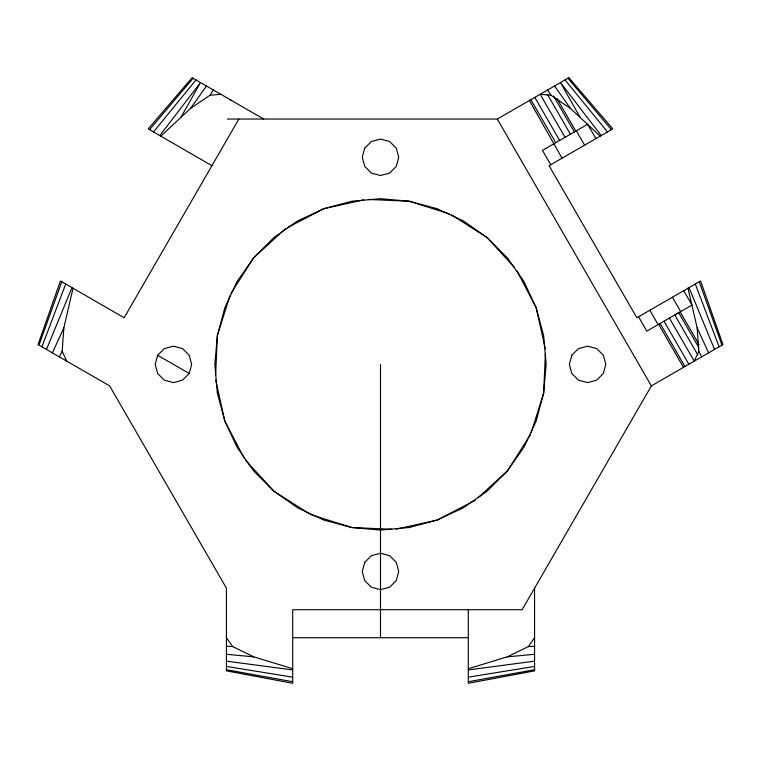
<?xml version="1.0" encoding="UTF-8"?>
<svg xmlns="http://www.w3.org/2000/svg" width="761" height="761" viewBox="0 0 761 761"><rect width="100%" height="100%" fill="white"/><g stroke="black" fill="none" stroke-linecap="round" stroke-linejoin="round"><path stroke-width="1.14" d="M215.62 375.316L217.351 335.611L224.828 307.72L237.032 281.551L253.594 257.893L274.017 237.48L297.665 220.909L323.844 208.704L351.734 201.237L380.5 198.716L409.266 201.237L437.156 208.704L463.335 220.909L486.983 237.48L507.406 257.893L523.968 281.551L536.172 307.72L543.649 335.611L546.16 364.386L543.649 393.152L536.172 421.042L523.968 447.211L507.406 470.869L486.983 491.283L463.335 507.853L437.156 520.058L409.266 527.525L380.5 530.046L351.734 527.525L323.844 520.058L297.665 507.853L274.017 491.283L253.594 470.869L237.032 447.211L224.828 421.042L217.351 393.152L214.84 364.386L217.351 335.611L230.003 295.487M545.38 353.446L543.649 393.152L531.349 432.162M59.32 356.852L62.174 351.297L63.848 327.896L73.018 288.238M157.641 355.273L155.196 364.386L157.641 373.489L164.309 380.167L173.422 382.602L182.535 380.167L189.204 373.489L191.648 364.386L189.204 355.273L182.535 348.595L173.422 346.16L164.309 348.595L157.641 355.273L189.204 373.489M39.03 345.133L61.765 281.741M41.893 346.788L65.712 284.024M46.45 349.423L71.981 287.639M52.395 352.847L63.848 327.896M687.982 288.238L697.152 327.896L698.826 351.297L694.26 361.133L669.404 318.098M180.795 117.517L200.524 82.569L159.781 135.563M238.859 119.049L124.138 317.756L60.423 280.971L38.05 344.571L109.641 385.903L226.436 588.196L226.436 670.86L292.7 683.283L292.7 609.713L522.141 609.713L651.359 385.903L722.95 344.571L700.577 280.971L636.862 317.756L549.062 165.679L612.776 128.894L568.886 77.717L497.294 119.049L227.263 119.049M230.983 293.385L253.594 257.893L285.48 228.681M530.645 434.398L507.406 470.869L478.108 497.713M160.818 136.162L190.573 108.395L210.007 95.239L213.384 89.998M468.3 668.738L507.226 656.857L528.334 646.603L534.564 637.728M190.573 108.395L206.459 86.003M153.513 131.948L195.958 79.934M149.565 129.665L193.094 78.278L263.706 119.049M568.886 77.717L567.906 78.278L611.435 129.665M287.553 227.596L323.844 208.704L363.777 199.858M475.52 500.082L437.156 520.058L396.081 529.161M468.3 681.732L534.564 669.728M468.3 677.176L534.564 666.417M468.3 669.937L534.564 661.157M507.226 656.857L534.564 654.289M210.007 95.239L220.814 94.288M528.334 646.603L534.564 646.298M292.804 637.728L468.3 637.728M368.4 199.449L409.266 201.237L449.399 213.889M391.611 529.266L351.734 527.525L310.488 514.522M226.436 646.298L232.666 646.603L253.774 656.857L292.7 668.738M600.182 136.162L570.427 108.395L550.993 95.239L540.186 94.288L565.043 137.322M226.436 654.289L253.774 656.857M226.436 661.157L292.7 669.937M226.436 666.417L292.7 677.176M226.436 669.728L292.7 681.732M230.126 99.662L231.572 100.5M211.939 165.679L148.224 128.894L192.114 77.717L193.094 78.278M451.501 214.868L486.983 237.48L514.626 267.634M309.499 513.894L274.017 491.283L245.584 460.262M565.043 79.934L607.487 131.948M601.219 135.563L560.477 82.569L580.205 117.517M554.541 86.003L570.427 108.395M226.436 637.728L232.666 646.603M547.616 89.998L550.993 95.239M595.92 138.626L587.635 124.281L542.441 150.374L550.726 164.718M683.72 290.702L692.006 305.047L646.812 331.14L638.527 316.795M576.334 130.797L584.619 145.151M672.42 297.228L680.705 311.572M556.871 98.321L575.801 131.111M680.163 311.886L699.102 344.676M553.647 96.076L574.355 131.948M698.845 347.558L678.726 312.714L674.788 314.987L697.866 354.959M547.349 94.25L570.417 134.221M534.812 97.389L559.658 140.433M664.03 321.199L688.876 364.243M555.72 142.707L530.874 99.662L529.428 100.5L562.027 158.193M684.938 366.517L660.091 323.473L658.645 324.31L683.492 367.344M649.827 310.269L658.113 324.614M497.294 119.049L651.359 385.903M516.748 270.402L536.172 307.72L545.276 348.804M244.252 458.369L224.828 421.042L215.724 379.958M698.826 351.297L701.68 356.852M62.174 351.297L66.74 361.133M697.152 327.896L708.605 352.847M689.019 287.639L714.55 349.423M695.288 284.024L719.107 346.788M699.235 281.741L721.97 345.133M534.564 588.196L534.564 670.86L468.3 683.283L468.3 609.713M380.5 364.386L380.5 637.728M364.719 148.195L362.274 157.299L364.719 166.412L371.387 173.08L380.5 175.525L389.613 173.08L396.281 166.412L398.726 157.299L396.281 148.195L389.613 141.517L380.5 139.082L371.387 141.517L364.719 148.195M364.719 562.35L362.274 571.463L364.719 580.576L371.387 587.245L380.5 589.68L389.613 587.245L396.281 580.576L398.726 571.463L396.281 562.35L389.613 555.682L380.5 553.237L371.387 555.682L364.719 562.35M571.796 355.273L569.352 364.386L571.796 373.489L578.465 380.167L587.578 382.602L596.691 380.167L603.359 373.489L605.804 364.386L603.359 355.273L596.691 348.595L587.578 346.16L578.465 348.595L571.796 355.273"/></g></svg>
